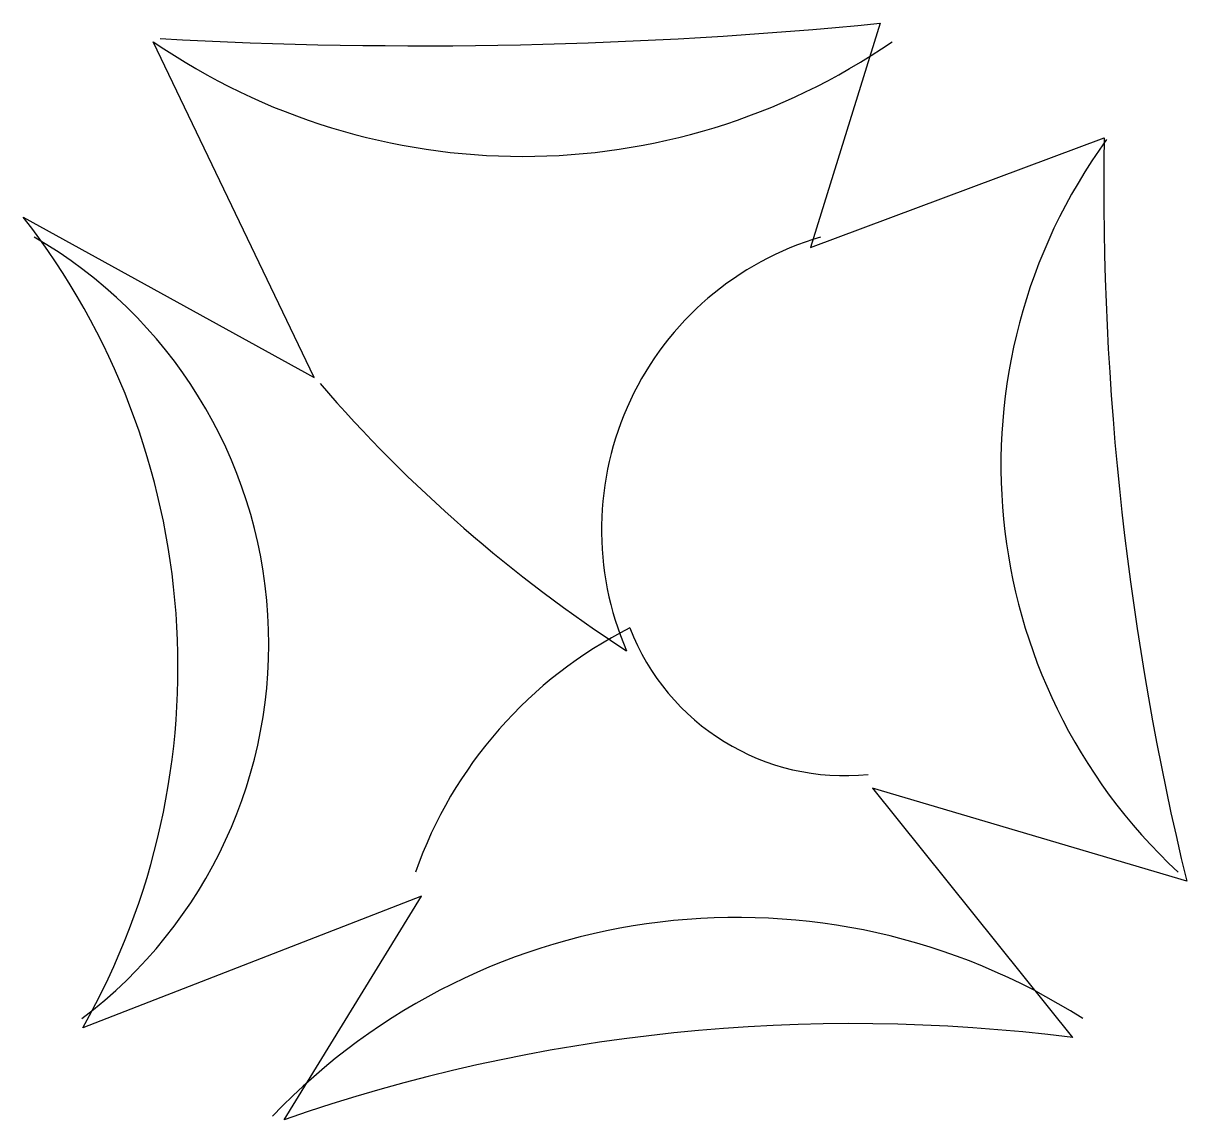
# Model space of a CAD drawing. Extents: x 88 to 93.17, y 45.61 to 50.48.
import ezdxf

# ---------------------------------------------------------------- set-up
doc = ezdxf.new("R2010")
doc.units = 0
doc.layers.add('49', color=1, linetype='CONTINUOUS')

msp = doc.modelspace()

# ---------------------------------------------------------------- linework, layer by layer
at = {"layer": '49', "color": 0}
for p, q in [((91.8048, 50.482), (91.4949, 49.4851)), ((89.2891, 48.9071), (88.5742, 50.3998)), ((91.4949, 49.4851), (92.7997, 49.972)), ((87.9962, 49.62), (89.2891, 48.9071)), ((91.7708, 47.0823), (92.6597, 45.9734)), ((93.1667, 46.6683), (91.7708, 47.0823)), ((89.766, 46.6023), (88.2602, 46.0174)), ((89.1561, 45.6084), (89.766, 46.6023))]:
    msp.add_line(p, q, dxfattribs=at)
for centre, radius, start, end in [((89.7625, 71.2524), 20.8706, 266.81827, 275.61568), ((90.2158, 52.7894), 2.8992, 235.5125, 304.4875), ((94.8104, 48.5171), 2.4693, 144.0826, 227.0634), ((105.9619, 49.7618), 13.1639, 179.08509, 193.59148), ((85.4353, 47.6214), 3.2485, 330.4114, 37.97), ((87.0004, 47.7246), 2.0869, 307.0042, 59.9754), ((91.9212, 48.2308), 1.3554, 106.3494, 203.3655), ((94.1493, 53.0502), 6.3839, 220.78436, 237.04903), ((91.5663, 46.066), 1.937, 116.8179, 160.6049), ((91.6455, 48.158), 1.02, 200.8618, 275.9621), ((91.1678, 43.655), 2.8525, 57.3981, 136.352), ((91.6835, 38.3457), 7.69, 82.70634, 109.18738)]:
    msp.add_arc(centre, radius, start, end, dxfattribs=at)

doc.saveas('drawing.dxf')
